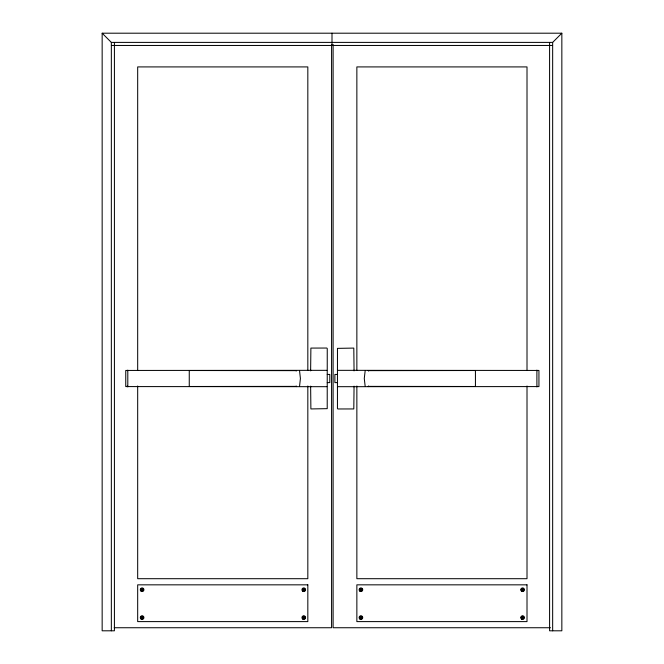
<?xml version="1.0" encoding="UTF-8"?>
<svg xmlns="http://www.w3.org/2000/svg" width="664" height="664" viewBox="0 0 664 664"><rect width="100%" height="100%" fill="white"/><g stroke="black" fill="none" stroke-linecap="round" stroke-linejoin="round"><path stroke-width="1" d="M299.588 385.95L300.41 378.505L299.588 371.068M365.125 371.11L364.279 378.505L365.125 385.908M127.795 386.896L127.795 370.122M536.894 370.122L536.894 386.896M296.21 370.695L296.161 370.96M368.329 370.653L368.528 370.96M127.197 370.711L127.671 370.446M114.415 42.438L114.415 630.8L102.156 630.8L102.156 33.2L111.344 42.396L552.655 42.396L561.844 33.2L561.844 630.8L549.584 630.8L549.584 42.438M537.491 386.299L537.018 386.572M326.821 370.338L311.051 370.338L310.627 370.894L310.885 348.085L326.821 348.044L327.252 348.567L327.219 408.659L310.885 408.941L310.627 386.124L311.051 386.68L326.821 386.68M337.868 386.68L353.638 386.68L354.061 386.124L353.804 408.941L337.868 408.974L337.445 408.451L337.47 348.368L353.804 348.085L354.061 370.894L353.638 370.338L337.868 370.338M296.642 386.382L189.804 386.489L189.257 385.958L189.257 371.06L189.804 370.52L296.642 370.637M368.047 370.637L474.884 370.52L475.432 371.06L475.432 385.958L474.884 386.489L368.047 386.382M311.051 370.338L125.753 370.446L125.753 386.581L311.051 386.68M353.638 386.68L538.936 386.581L538.936 370.446L353.638 370.338M296.376 386.639L296.161 386.05M102.156 33.2L561.844 33.2M111.394 45.459L552.606 45.459M327.252 374.438L329.8 374.438L329.8 382.613L327.252 382.613M337.445 374.438L334.888 374.438L334.888 382.613L337.445 382.613M114.2 627.737L331.577 627.737L331.577 44.463M550.489 627.737L333.112 627.737L333.112 44.463M368.312 386.639L368.528 386.05M537.018 370.446L537.491 370.711M127.671 386.572L127.123 386.033M552.655 42.396L552.655 630.8M527.009 370.462L527.009 66.915L356.858 66.915L356.858 370.462M527.009 386L527.009 578.701L356.858 578.701L356.858 386M332 33.2L332 45.459M307.83 370.462L307.83 66.915L137.68 66.915L137.68 370.462M307.83 386L307.83 578.701L137.68 578.701L137.68 386M111.344 42.396L111.344 630.8M307.83 584.835L137.68 584.835L137.68 621.604L307.83 621.604L307.83 584.835M527.009 584.835L356.858 584.835L356.858 621.604L527.009 621.604L527.009 584.835M143.349 589.549L140.868 589.914L143.349 589.549M305.008 589.549L302.527 589.914L305.008 589.549M362.162 589.549L359.68 589.914L362.162 589.549M523.821 589.549L521.34 589.914L523.821 589.549M143.349 617.42L140.868 617.786L143.349 617.42M305.008 617.42L302.527 617.786L305.008 617.42M362.162 617.42L359.68 617.786L362.162 617.42M523.821 617.42L521.34 617.786L523.821 617.42M302.867 591.292A1.801 1.801 0 0 0 305.573 589.732A1.801 1.801 0 0 0 302.867 588.171A1.801 1.801 0 0 0 302.867 591.292M303.124 590.844A1.278 1.278 0 0 0 305.05 589.732A1.278 1.278 0 0 0 303.124 588.619A1.278 1.278 0 0 0 303.124 590.844M141.208 591.292A1.801 1.801 0 0 0 143.914 589.732A1.801 1.801 0 0 0 141.208 588.171A1.801 1.801 0 0 0 141.208 591.292M141.465 590.844A1.278 1.278 0 0 0 143.391 589.732A1.278 1.278 0 0 0 141.465 588.619A1.278 1.278 0 0 0 141.465 590.844M302.867 619.163A1.801 1.801 0 0 0 305.573 617.603A1.801 1.801 0 0 0 302.867 616.043A1.801 1.801 0 0 0 302.867 619.163M303.124 618.715A1.278 1.278 0 0 0 305.05 617.603A1.278 1.278 0 0 0 303.124 616.491A1.278 1.278 0 0 0 303.124 618.715M141.208 619.163A1.801 1.801 0 0 0 143.914 617.603A1.801 1.801 0 0 0 141.208 616.043A1.801 1.801 0 0 0 141.208 619.163M141.465 618.715A1.278 1.278 0 0 0 143.391 617.603A1.278 1.278 0 0 0 141.465 616.491A1.278 1.278 0 0 0 141.465 618.715M360.021 591.292A1.801 1.801 0 0 0 362.727 589.732A1.801 1.801 0 0 0 360.021 588.171A1.801 1.801 0 0 0 360.021 591.292M360.012 590.636A1.278 1.278 0 0 0 362.162 590.064A1.278 1.278 0 0 0 360.593 588.495A1.278 1.278 0 0 0 360.012 590.636M521.68 591.292A1.801 1.801 0 0 0 524.386 589.732A1.801 1.801 0 0 0 521.68 588.171A1.801 1.801 0 0 0 521.68 591.292M521.672 590.636A1.278 1.278 0 0 0 523.821 590.064A1.278 1.278 0 0 0 522.253 588.495A1.278 1.278 0 0 0 521.672 590.636M360.021 619.163A1.801 1.801 0 0 0 362.727 617.603A1.801 1.801 0 0 0 360.021 616.043A1.801 1.801 0 0 0 360.021 619.163M360.012 618.508A1.278 1.278 0 0 0 362.162 617.935A1.278 1.278 0 0 0 360.593 616.366A1.278 1.278 0 0 0 360.012 618.508M521.68 619.163A1.801 1.801 0 0 0 524.386 617.603A1.801 1.801 0 0 0 521.68 616.043A1.801 1.801 0 0 0 521.68 619.163M521.672 618.508A1.278 1.278 0 0 0 523.821 617.935A1.278 1.278 0 0 0 522.253 616.366A1.278 1.278 0 0 0 521.672 618.508"/></g></svg>
